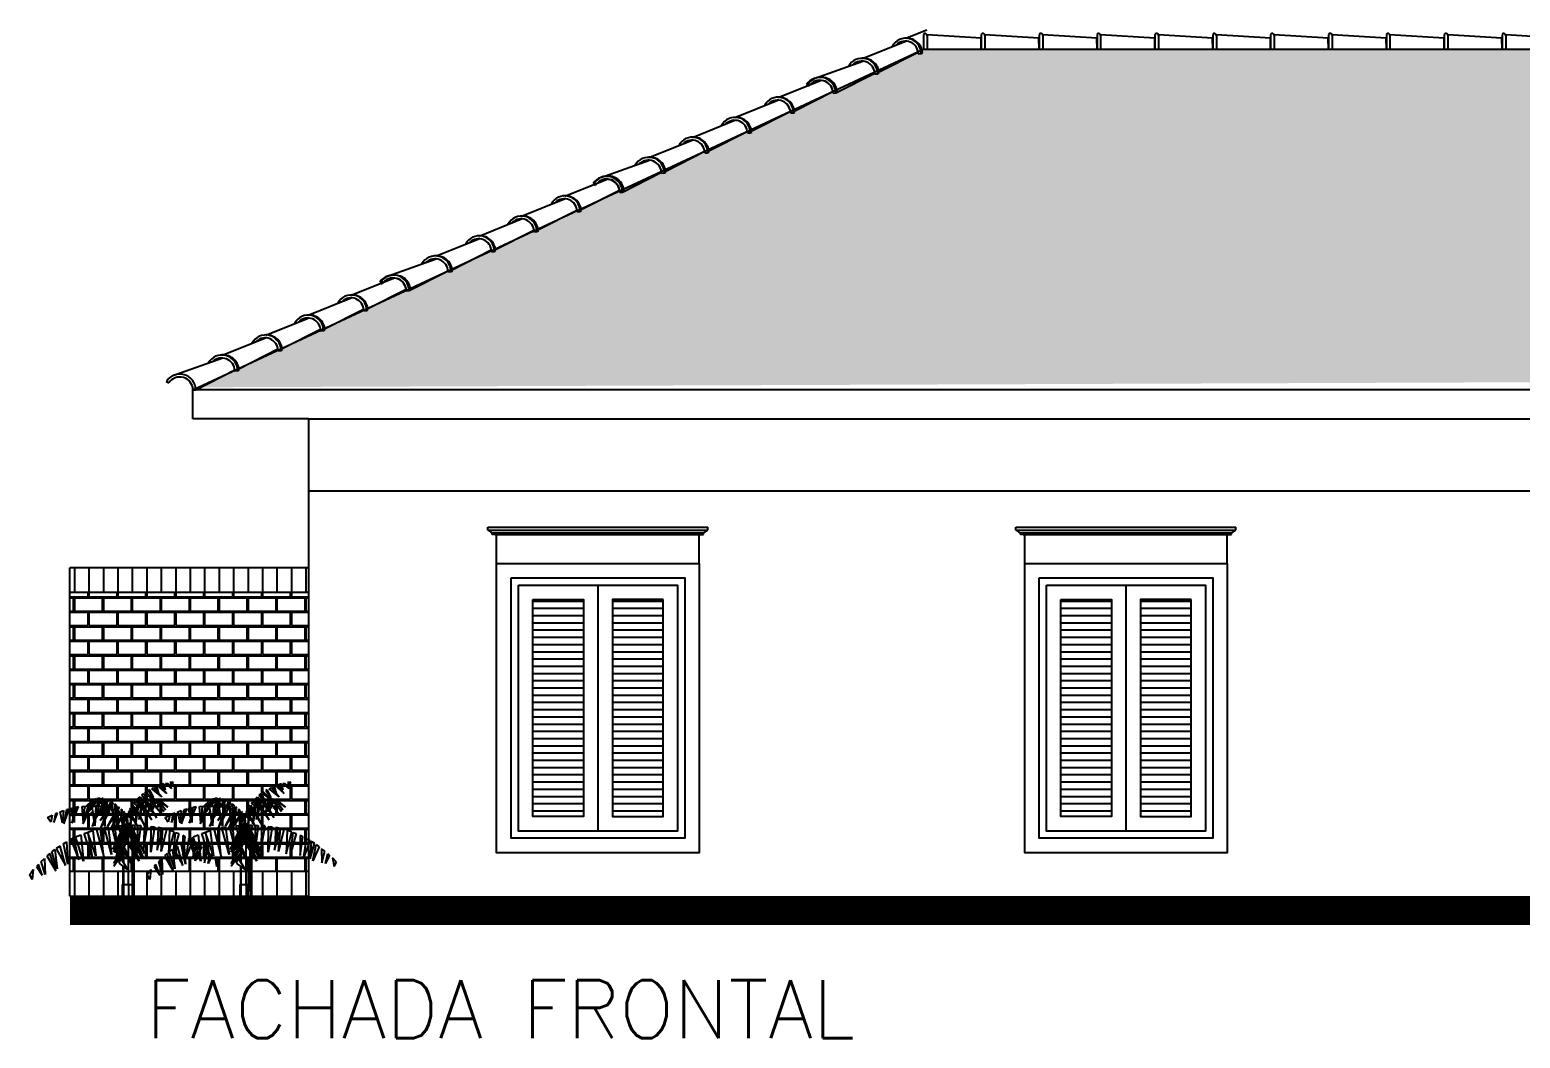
# Model space of a CAD drawing. Header units: millimetres. Extents: x 128 to 761, y 122 to 191.
# Drawn here: x 304.17 to 314.47, y 178.14 to 185.11 of the extents above; entities that cross this region are included whole.
import ezdxf

# ---------------------------------------------------------------- set-up
doc = ezdxf.new("R2010")
doc.units = ezdxf.units.MM
for name, color, linetype in [('ALVENARIA', 7, 'Continuous'), ('CAIXILHOS', 7, 'Continuous'), ('P1-VEGEXT', 60, 'Continuous'), ('PAREDE', 6, 'Continuous')]:
    doc.layers.add(name, color=color, linetype=linetype)
doc.styles.add('COMODOS', font='romans.shx', dxfattribs={"height": 0.15})

# ---------------------------------------------------------------- blocks, each defined once
blk = doc.blocks.new('CUMEEIRA1')
at = {"layer": 'ALVENARIA', "color": 3, "ltscale": 0.5}
for p, q in [((0, 0.1), (0, 0)), ((0, 0), (0.4, 0)), ((0.025, 0.1), (0.025, 0)), ((0.399, 0.075), (0.025, 0.098)), ((0.4, 0), (0.399, 0.075)), ((0.4, 0.1), (0.4, 0)), ((0.4, 0), (0.8, 0)), ((0.425, 0.1), (0.425, 0)), ((0.799, 0.075), (0.425, 0.098)), ((0.8, 0), (0.799, 0.075)), ((0.8, 0.1), (0.8, 0)), ((0.8, 0), (1.2, 0)), ((0.825, 0.1), (0.825, 0)), ((1.199, 0.075), (0.825, 0.098)), ((1.2, 0), (1.199, 0.075)), ((1.2, 0.1), (1.2, 0)), ((1.2, 0), (1.6, 0)), ((1.225, 0.1), (1.225, 0)), ((1.599, 0.075), (1.225, 0.098)), ((1.6, 0), (1.599, 0.075)), ((1.6, 0.1), (1.6, 0)), ((1.6, 0), (2, 0)), ((1.625, 0.1), (1.625, 0)), ((1.999, 0.075), (1.625, 0.098)), ((2, 0), (1.999, 0.075)), ((2, 0.1), (2, 0)), ((2, 0), (2.4, 0)), ((2.025, 0.1), (2.025, 0)), ((2.399, 0.075), (2.025, 0.098)), ((2.4, 0), (2.399, 0.075))]:
    blk.add_line(p, q, dxfattribs=at)
for centre in [(0.012, 0.096), (0.412, 0.096), (0.812, 0.096), (1.212, 0.096), (1.612, 0.096), (2.012, 0.096)]:
    blk.add_arc(centre, 0.013, 355.9613, 160.6924, dxfattribs=at)
blk = doc.blocks.new('CUMEEIRA')
at = {"layer": 'ALVENARIA', "color": 4, "ltscale": 0.5}
for p, q in [((-0.142, 0.13), (-0.131, 0.113)), ((0, 0), (0.018, -0.008)), ((0.018, -0.008), (0.32, 0.002)), ((0.35, -0.003), (0.652, 0.007)), ((0.68, -0.003), (0.976, 0.007)), ((1.003, -0.003), (1.305, 0.007)), ((1.334, -0.003), (1.629, 0.007)), ((0.318, -0.003), (0.337, -0.011)), ((0.648, -0.003), (0.667, -0.011)), ((0.973, -0.003), (0.991, -0.011)), ((1.302, -0.003), (1.32, -0.011)), ((1.626, -0.003), (1.645, -0.011))]:
    blk.add_line(p, q, dxfattribs=at)
at = {"layer": 'ALVENARIA', "color": 3, "ltscale": 0.5}
for p, q in [((-0.076, 0.146), (0.28, 0.112)), ((0.292, 0.13), (0.607, 0.113)), ((0.616, 0.13), (0.931, 0.113)), ((0.94, 0.13), (1.26, 0.113)), ((1.269, 0.13), (1.584, 0.113)), ((0.337, -0.011), (0.348, -0.01)), ((0.667, -0.011), (0.678, -0.01)), ((0.991, -0.011), (1.003, -0.01)), ((1.32, -0.011), (1.331, -0.01)), ((1.645, -0.011), (1.656, -0.01))]:
    blk.add_line(p, q, dxfattribs=at)
at = {"layer": 'ALVENARIA', "color": 4, "ltscale": 0.5}
for centre, radius, start, end in [((-0.083, 0.036), 0.111, 336.6256, 121.8525), ((0.235, 0.033), 0.0907, 336.6256, 109.2265), ((0.568, 0.034), 0.088, 335.4621, 109.848), ((0.893, 0.034), 0.088, 335.4621, 109.848), ((1.222, 0.034), 0.088, 335.4621, 109.848), ((1.546, 0.034), 0.088, 335.4621, 109.848)]:
    blk.add_arc(centre, radius, start, end, dxfattribs=at)
at = {"layer": 'ALVENARIA', "color": 5, "ltscale": 0.5}
blk.add_arc((-0.083, 0.036), 0.0907, 336.6256, 121.8525, dxfattribs=at)
at = {"layer": 'ALVENARIA', "color": 3, "ltscale": 0.5}
for centre, radius, start, end in [((0.238, 0.034), 0.109, 335.7889, 125.8354), ((0.243, 0.029), 0.112, 339.9611, 74.5368), ((0.571, 0.035), 0.106, 334.5638, 127.6865), ((0.575, 0.029), 0.11, 339.5176, 72.6649), ((0.896, 0.035), 0.106, 334.5638, 127.6865), ((0.9, 0.029), 0.11, 339.5176, 72.6649), ((1.225, 0.035), 0.106, 334.5638, 127.6865), ((1.228, 0.029), 0.11, 339.5176, 72.6649), ((1.549, 0.035), 0.106, 334.5638, 127.6865), ((1.553, 0.029), 0.11, 339.5176, 72.6649)]:
    blk.add_arc(centre, radius, start, end, dxfattribs=at)
blk = doc.blocks.new('A$C19217AA6')
at = {"layer": 'P1-VEGEXT', "color": 84}
for p, q in [((0.322, 0.782), (0.317, 0.8)), ((0.317, 0.8), (0.339, 0.799)), ((0.339, 0.799), (0.322, 0.782)), ((0.357, 0.794), (0.327, 0.758)), ((0.327, 0.758), (0.369, 0.792)), ((0.369, 0.792), (0.357, 0.794)), ((0.408, 0.781), (0.361, 0.722)), ((0.361, 0.722), (0.423, 0.776)), ((0.369, 0.749), (0.381, 0.789)), ((0.396, 0.784), (0.369, 0.749)), ((0.381, 0.789), (0.396, 0.784)), ((0.45, 0.764), (0.396, 0.7)), ((0.396, 0.7), (0.465, 0.756)), ((0.423, 0.776), (0.408, 0.781)), ((0.416, 0.723), (0.43, 0.772)), ((0.445, 0.766), (0.42, 0.73)), ((0.43, 0.772), (0.445, 0.766)), ((0.465, 0.756), (0.45, 0.764)), ((0.452, 0.695), (0.479, 0.748)), ((0.489, 0.743), (0.452, 0.695)), ((0.455, 0.686), (0.504, 0.733)), ((0.516, 0.725), (0.462, 0.686)), ((0.479, 0.748), (0.489, 0.743)), ((0.519, 0.722), (0.497, 0.671)), ((0.504, 0.733), (0.516, 0.725)), ((0.534, 0.71), (0.519, 0.722)), ((0.398, 0.664), (0.354, 0.628)), ((0.354, 0.628), (0.388, 0.654)), ((0.406, 0.661), (0.371, 0.61)), ((0.371, 0.61), (0.408, 0.656)), ((0.416, 0.645), (0.381, 0.599)), ((0.381, 0.599), (0.416, 0.643)), ((0.388, 0.654), (0.398, 0.664)), ((0.408, 0.672), (0.403, 0.669)), ((0.403, 0.669), (0.433, 0.617)), ((0.428, 0.622), (0.403, 0.587)), ((0.403, 0.587), (0.43, 0.62)), ((0.433, 0.617), (0.408, 0.672)), ((0.418, 0.676), (0.411, 0.666)), ((0.413, 0.661), (0.428, 0.679)), ((0.428, 0.679), (0.418, 0.676)), ((0.435, 0.671), (0.418, 0.648)), ((0.418, 0.645), (0.435, 0.666)), ((0.445, 0.645), (0.428, 0.623)), ((0.438, 0.684), (0.43, 0.682)), ((0.43, 0.682), (0.47, 0.594)), ((0.43, 0.62), (0.448, 0.641)), ((0.475, 0.628), (0.433, 0.554)), ((0.47, 0.594), (0.438, 0.684)), ((0.438, 0.676), (0.445, 0.684)), ((0.452, 0.686), (0.44, 0.672)), ((0.455, 0.684), (0.44, 0.669)), ((0.443, 0.669), (0.455, 0.679)), ((0.445, 0.684), (0.452, 0.686)), ((0.46, 0.666), (0.448, 0.649)), ((0.45, 0.646), (0.462, 0.661)), ((0.465, 0.686), (0.455, 0.686)), ((0.455, 0.686), (0.492, 0.587)), ((0.492, 0.587), (0.465, 0.686)), ((0.465, 0.6), (0.479, 0.618)), ((0.467, 0.674), (0.475, 0.684)), ((0.479, 0.682), (0.467, 0.669)), ((0.467, 0.627), (0.472, 0.633)), ((0.475, 0.631), (0.467, 0.627)), ((0.475, 0.684), (0.479, 0.682)), ((0.494, 0.661), (0.477, 0.633)), ((0.477, 0.636), (0.484, 0.643)), ((0.477, 0.635), (0.479, 0.636)), ((0.482, 0.622), (0.499, 0.646)), ((0.497, 0.677), (0.489, 0.681)), ((0.489, 0.681), (0.524, 0.572)), ((0.494, 0.663), (0.489, 0.653)), ((0.524, 0.572), (0.497, 0.677)), ((0.504, 0.676), (0.499, 0.666)), ((0.502, 0.651), (0.516, 0.669)), ((0.504, 0.653), (0.556, 0.69)), ((0.516, 0.669), (0.504, 0.676)), ((0.507, 0.672), (0.534, 0.71)), ((0.509, 0.62), (0.526, 0.648)), ((0.546, 0.7), (0.514, 0.669)), ((0.531, 0.631), (0.514, 0.607)), ((0.514, 0.605), (0.534, 0.618)), ((0.531, 0.627), (0.519, 0.615)), ((0.524, 0.666), (0.546, 0.651)), ((0.524, 0.666), (0.553, 0.543)), ((0.531, 0.631), (0.526, 0.622)), ((0.529, 0.625), (0.531, 0.627)), ((0.553, 0.543), (0.534, 0.659)), ((0.536, 0.633), (0.568, 0.677)), ((0.578, 0.666), (0.536, 0.631)), ((0.546, 0.651), (0.536, 0.638)), ((0.538, 0.622), (0.556, 0.635)), ((0.556, 0.69), (0.541, 0.654)), ((0.556, 0.69), (0.546, 0.7)), ((0.568, 0.677), (0.556, 0.69)), ((0.566, 0.638), (0.556, 0.645)), ((0.556, 0.645), (0.578, 0.512)), ((0.563, 0.638), (0.588, 0.656)), ((0.578, 0.512), (0.566, 0.638)), ((0.568, 0.592), (0.602, 0.633)), ((0.578, 0.63), (0.568, 0.61)), ((0.568, 0.595), (0.585, 0.622)), ((0.588, 0.656), (0.578, 0.666)), ((0.585, 0.622), (0.578, 0.63)), ((0.595, 0.643), (0.583, 0.623)), ((0.602, 0.633), (0.595, 0.643)), ((0.61, 0.622), (0.598, 0.61)), ((0.617, 0.61), (0.61, 0.622)), ((0.698, 0.633), (0.691, 0.627)), ((0.691, 0.627), (0.718, 0.581)), ((0.716, 0.597), (0.698, 0.633)), ((0.711, 0.643), (0.706, 0.613)), ((0.723, 0.651), (0.711, 0.643)), ((0.716, 0.61), (0.723, 0.651)), ((0.74, 0.645), (0.73, 0.589)), ((0.73, 0.572), (0.745, 0.636)), ((0.745, 0.666), (0.733, 0.658)), ((0.733, 0.658), (0.757, 0.622)), ((0.745, 0.666), (0.755, 0.671)), ((0.787, 0.592), (0.745, 0.666)), ((0.755, 0.671), (0.75, 0.654)), ((0.75, 0.62), (0.767, 0.625)), ((0.787, 0.541), (0.75, 0.62)), ((0.765, 0.676), (0.777, 0.682)), ((0.794, 0.63), (0.765, 0.676)), ((0.777, 0.656), (0.767, 0.623)), ((0.767, 0.625), (0.787, 0.568)), ((0.77, 0.62), (0.779, 0.651)), ((0.777, 0.682), (0.804, 0.631)), ((0.784, 0.684), (0.779, 0.672)), ((0.784, 0.666), (0.792, 0.686)), ((0.792, 0.686), (0.784, 0.684)), ((0.811, 0.633), (0.787, 0.63)), ((0.787, 0.63), (0.789, 0.495)), ((0.789, 0.495), (0.811, 0.633)), ((0.851, 0.627), (0.802, 0.689)), ((0.802, 0.689), (0.807, 0.689)), ((0.811, 0.672), (0.802, 0.636)), ((0.804, 0.633), (0.816, 0.668)), ((0.807, 0.689), (0.851, 0.63)), ((0.809, 0.625), (0.838, 0.574)), ((0.811, 0.633), (0.831, 0.635)), ((0.856, 0.54), (0.811, 0.633)), ((0.819, 0.69), (0.814, 0.677)), ((0.826, 0.689), (0.819, 0.69)), ((0.819, 0.671), (0.826, 0.689)), ((0.826, 0.633), (0.831, 0.649)), ((0.87, 0.636), (0.829, 0.69)), ((0.829, 0.69), (0.838, 0.689)), ((0.834, 0.646), (0.829, 0.633)), ((0.831, 0.635), (0.853, 0.564)), ((0.834, 0.653), (0.841, 0.674)), ((0.846, 0.669), (0.836, 0.648)), ((0.838, 0.689), (0.875, 0.636)), ((0.846, 0.687), (0.843, 0.681)), ((0.853, 0.686), (0.846, 0.687)), ((0.848, 0.674), (0.853, 0.686)), ((0.848, 0.613), (0.851, 0.62)), ((0.851, 0.618), (0.848, 0.613)), ((0.878, 0.636), (0.851, 0.636)), ((0.851, 0.636), (0.858, 0.499)), ((0.89, 0.636), (0.856, 0.682)), ((0.856, 0.682), (0.866, 0.677)), ((0.858, 0.636), (0.863, 0.646)), ((0.858, 0.499), (0.878, 0.636)), ((0.866, 0.643), (0.861, 0.636)), ((0.863, 0.651), (0.87, 0.663)), ((0.866, 0.677), (0.893, 0.636)), ((0.873, 0.658), (0.868, 0.648)), ((0.87, 0.668), (0.875, 0.674)), ((0.875, 0.674), (0.88, 0.669)), ((0.88, 0.669), (0.875, 0.661)), ((0.875, 0.635), (0.9, 0.602)), ((0.9, 0.6), (0.875, 0.63)), ((0.929, 0.625), (0.885, 0.664)), ((0.885, 0.664), (0.895, 0.654)), ((0.885, 0.636), (0.905, 0.636)), ((0.934, 0.523), (0.885, 0.636)), ((0.895, 0.654), (0.929, 0.625)), ((0.905, 0.636), (0.934, 0.531)), ((0.947, 0.633), (0.929, 0.635)), ((0.929, 0.635), (0.937, 0.52)), ((0.937, 0.52), (0.947, 0.633)), ((1.001, 0.558), (0.971, 0.63)), ((0.971, 0.63), (0.993, 0.625)), ((0.993, 0.625), (1.001, 0.592)), ((1.023, 0.618), (1.001, 0.625)), ((1.001, 0.625), (1.001, 0.522)), ((1.001, 0.522), (1.023, 0.618)), ((0.433, 0.554), (0.465, 0.6)), ((0.465, 0.54), (0.509, 0.617)), ((0.511, 0.605), (0.465, 0.54)), ((0.497, 0.594), (0.489, 0.589)), ((0.489, 0.589), (0.489, 0.589)), ((0.511, 0.604), (0.511, 0.605)), ((0.514, 0.502), (0.546, 0.568)), ((0.548, 0.559), (0.514, 0.502)), ((0.543, 0.564), (0.538, 0.559)), ((0.538, 0.559), (0.543, 0.563)), ((0.548, 0.571), (0.563, 0.6)), ((0.563, 0.587), (0.548, 0.561)), ((0.566, 0.577), (0.553, 0.569)), ((0.566, 0.582), (0.558, 0.576)), ((0.561, 0.584), (0.563, 0.586)), ((0.563, 0.495), (0.575, 0.52)), ((0.598, 0.61), (0.57, 0.587)), ((0.57, 0.579), (0.598, 0.599)), ((0.575, 0.525), (0.573, 0.523)), ((0.575, 0.522), (0.602, 0.574)), ((0.605, 0.559), (0.575, 0.517)), ((0.575, 0.527), (0.58, 0.53)), ((0.575, 0.525), (0.578, 0.528)), ((0.59, 0.538), (0.607, 0.55)), ((0.605, 0.554), (0.595, 0.545)), ((0.605, 0.604), (0.598, 0.612)), ((0.598, 0.612), (0.612, 0.507)), ((0.605, 0.602), (0.617, 0.61)), ((0.612, 0.507), (0.605, 0.604)), ((0.605, 0.581), (0.615, 0.597)), ((0.625, 0.587), (0.607, 0.563)), ((0.629, 0.576), (0.607, 0.558)), ((0.61, 0.553), (0.629, 0.569)), ((0.62, 0.6), (0.615, 0.594)), ((0.615, 0.597), (0.625, 0.587)), ((0.62, 0.6), (0.627, 0.59)), ((0.627, 0.59), (0.622, 0.587)), ((0.627, 0.5), (0.632, 0.554)), ((0.629, 0.576), (0.632, 0.579)), ((0.629, 0.577), (0.634, 0.572)), ((0.644, 0.486), (0.629, 0.577)), ((0.634, 0.536), (0.629, 0.507)), ((0.632, 0.579), (0.634, 0.572)), ((0.634, 0.572), (0.642, 0.579)), ((0.634, 0.572), (0.644, 0.577)), ((0.664, 0.502), (0.634, 0.572)), ((0.634, 0.572), (0.644, 0.486)), ((0.637, 0.561), (0.637, 0.546)), ((0.642, 0.579), (0.639, 0.576)), ((0.644, 0.577), (0.661, 0.517)), ((0.649, 0.589), (0.657, 0.599)), ((0.659, 0.572), (0.649, 0.589)), ((0.657, 0.599), (0.661, 0.586)), ((0.674, 0.592), (0.659, 0.584)), ((0.659, 0.584), (0.666, 0.474)), ((0.659, 0.528), (0.661, 0.543)), ((0.659, 0.523), (0.661, 0.53)), ((0.666, 0.587), (0.669, 0.607)), ((0.666, 0.474), (0.674, 0.592)), ((0.679, 0.615), (0.669, 0.607)), ((0.679, 0.615), (0.671, 0.587)), ((0.716, 0.487), (0.671, 0.568)), ((0.671, 0.554), (0.716, 0.487)), ((0.684, 0.597), (0.698, 0.604)), ((0.72, 0.525), (0.684, 0.597)), ((0.698, 0.604), (0.72, 0.546)), ((0.703, 0.561), (0.698, 0.517)), ((0.698, 0.515), (0.706, 0.554)), ((0.703, 0.586), (0.706, 0.599)), ((0.711, 0.589), (0.708, 0.574)), ((0.713, 0.6), (0.716, 0.607)), ((0.733, 0.615), (0.716, 0.61)), ((0.716, 0.61), (0.728, 0.466)), ((0.728, 0.466), (0.733, 0.615)), ((0.728, 0.525), (0.747, 0.481)), ((0.77, 0.494), (0.73, 0.568)), ((0.73, 0.558), (0.77, 0.494)), ((0.76, 0.595), (0.755, 0.569)), ((0.755, 0.569), (0.762, 0.594)), ((0.777, 0.594), (0.787, 0.581)), ((0.824, 0.471), (0.794, 0.528)), ((0.797, 0.543), (0.824, 0.471)), ((0.799, 0.569), (0.821, 0.535)), ((0.821, 0.535), (0.799, 0.563)), ((0.846, 0.561), (0.807, 0.613)), ((0.816, 0.602), (0.811, 0.59)), ((0.811, 0.59), (0.814, 0.602)), ((0.819, 0.613), (0.816, 0.61)), ((0.819, 0.609), (0.819, 0.612)), ((0.878, 0.495), (0.861, 0.527)), ((0.863, 0.536), (0.878, 0.495)), ((0.87, 0.6), (0.885, 0.586)), ((0.91, 0.612), (0.915, 0.609)), ((0.937, 0.527), (0.942, 0.513)), ((0.942, 0.513), (0.937, 0.523)), ((1.018, 0.517), (1.006, 0.545)), ((1.008, 0.556), (1.018, 0.517)), ((1.072, 0.513), (1.035, 0.615)), ((1.035, 0.615), (1.055, 0.61)), ((1.055, 0.61), (1.072, 0.513)), ((1.097, 0.595), (1.075, 0.604)), ((1.075, 0.604), (1.082, 0.52)), ((1.082, 0.52), (1.097, 0.595)), ((1.141, 0.523), (1.116, 0.587)), ((1.116, 0.587), (1.131, 0.581)), ((1.131, 0.581), (1.141, 0.523)), ((1.185, 0.556), (1.153, 0.572)), ((1.153, 0.572), (1.163, 0.525)), ((1.163, 0.525), (1.185, 0.556)), ((0.234, 0.423), (0.251, 0.433)), ((0.251, 0.295), (0.234, 0.423)), ((0.251, 0.433), (0.251, 0.295)), ((0.3, 0.453), (0.278, 0.445)), ((0.278, 0.445), (0.315, 0.313)), ((0.315, 0.313), (0.3, 0.453)), ((0.31, 0.458), (0.342, 0.468)), ((0.349, 0.305), (0.31, 0.458)), ((0.342, 0.468), (0.349, 0.305)), ((0.388, 0.481), (0.364, 0.474)), ((0.364, 0.474), (0.401, 0.322)), ((0.388, 0.481), (0.42, 0.487)), ((0.428, 0.331), (0.388, 0.481)), ((0.401, 0.322), (0.388, 0.481)), ((0.42, 0.487), (0.428, 0.331)), ((0.47, 0.495), (0.445, 0.492)), ((0.445, 0.492), (0.472, 0.318)), ((0.472, 0.318), (0.47, 0.495)), ((0.494, 0.499), (0.516, 0.5)), ((0.524, 0.331), (0.494, 0.499)), ((0.516, 0.307), (0.612, 0.509)), ((0.612, 0.504), (0.516, 0.307)), ((0.516, 0.5), (0.524, 0.331)), ((0.617, 0.492), (0.524, 0.281)), ((0.524, 0.281), (0.615, 0.474)), ((0.534, 0.277), (0.622, 0.456)), ((0.629, 0.448), (0.534, 0.277)), ((0.561, 0.502), (0.541, 0.502)), ((0.541, 0.502), (0.556, 0.39)), ((0.639, 0.413), (0.551, 0.254)), ((0.561, 0.399), (0.561, 0.502)), ((0.575, 0.515), (0.563, 0.495)), ((0.588, 0.458), (0.58, 0.502)), ((0.58, 0.502), (0.602, 0.502)), ((0.585, 0.423), (0.615, 0.505)), ((0.585, 0.384), (0.617, 0.468)), ((0.59, 0.438), (0.588, 0.454)), ((0.588, 0.428), (0.588, 0.425)), ((0.588, 0.415), (0.588, 0.386)), ((0.59, 0.394), (0.617, 0.464)), ((0.612, 0.495), (0.593, 0.438)), ((0.607, 0.428), (0.593, 0.428)), ((0.593, 0.428), (0.593, 0.428)), ((0.598, 0.428), (0.598, 0.413)), ((0.602, 0.502), (0.602, 0.487)), ((0.602, 0.484), (0.602, 0.471)), ((0.602, 0.466), (0.602, 0.459)), ((0.602, 0.448), (0.602, 0.43)), ((0.62, 0.461), (0.607, 0.428)), ((0.62, 0.461), (0.61, 0.431)), ((0.612, 0.509), (0.612, 0.499)), ((0.615, 0.509), (0.612, 0.502)), ((0.691, 0.325), (0.612, 0.504)), ((0.612, 0.499), (0.615, 0.489)), ((0.615, 0.507), (0.62, 0.515)), ((0.617, 0.515), (0.615, 0.51)), ((0.659, 0.4), (0.615, 0.513)), ((0.615, 0.513), (0.615, 0.512)), ((0.615, 0.512), (0.654, 0.405)), ((0.615, 0.474), (0.62, 0.482)), ((0.708, 0.295), (0.615, 0.479)), ((0.615, 0.479), (0.617, 0.469)), ((0.62, 0.515), (0.617, 0.515)), ((0.62, 0.482), (0.617, 0.492)), ((0.617, 0.482), (0.688, 0.331)), ((0.62, 0.479), (0.617, 0.471)), ((0.617, 0.469), (0.625, 0.45)), ((0.632, 0.428), (0.617, 0.428)), ((0.62, 0.468), (0.622, 0.474)), ((0.62, 0.464), (0.625, 0.471)), ((0.622, 0.458), (0.62, 0.451)), ((0.62, 0.428), (0.625, 0.436)), ((0.62, 0.428), (0.622, 0.435)), ((0.625, 0.435), (0.62, 0.428)), ((0.625, 0.512), (0.622, 0.513)), ((0.622, 0.513), (0.698, 0.333)), ((0.627, 0.499), (0.622, 0.5)), ((0.622, 0.5), (0.622, 0.489)), ((0.622, 0.487), (0.622, 0.481)), ((0.622, 0.477), (0.625, 0.482)), ((0.625, 0.471), (0.622, 0.463)), ((0.622, 0.461), (0.625, 0.468)), ((0.627, 0.466), (0.622, 0.459)), ((0.622, 0.454), (0.622, 0.456)), ((0.622, 0.456), (0.629, 0.448)), ((0.622, 0.428), (0.625, 0.441)), ((0.698, 0.333), (0.625, 0.512)), ((0.627, 0.497), (0.625, 0.487)), ((0.625, 0.484), (0.629, 0.494)), ((0.625, 0.481), (0.627, 0.469)), ((0.625, 0.472), (0.625, 0.476)), ((0.632, 0.509), (0.627, 0.5)), ((0.627, 0.469), (0.627, 0.469)), ((0.627, 0.453), (0.627, 0.461)), ((0.627, 0.461), (0.632, 0.443)), ((0.627, 0.446), (0.708, 0.295)), ((0.627, 0.428), (0.627, 0.39)), ((0.629, 0.495), (0.634, 0.505)), ((0.634, 0.431), (0.629, 0.428)), ((0.634, 0.505), (0.632, 0.509)), ((0.652, 0.499), (0.632, 0.499)), ((0.632, 0.438), (0.634, 0.425)), ((0.632, 0.435), (0.632, 0.431)), ((0.632, 0.433), (0.72, 0.268)), ((0.632, 0.433), (0.637, 0.417)), ((0.632, 0.428), (0.632, 0.428)), ((0.637, 0.502), (0.634, 0.499)), ((0.634, 0.502), (0.634, 0.484)), ((0.664, 0.418), (0.634, 0.502)), ((0.634, 0.499), (0.664, 0.418)), ((0.637, 0.453), (0.634, 0.481)), ((0.634, 0.431), (0.634, 0.431)), ((0.637, 0.428), (0.634, 0.428)), ((0.637, 0.507), (0.639, 0.499)), ((0.637, 0.505), (0.637, 0.507)), ((0.639, 0.499), (0.637, 0.505)), ((0.642, 0.464), (0.637, 0.451)), ((0.637, 0.451), (0.637, 0.445)), ((0.639, 0.445), (0.637, 0.443)), ((0.639, 0.428), (0.637, 0.44)), ((0.637, 0.417), (0.637, 0.41)), ((0.639, 0.502), (0.639, 0.499)), ((0.639, 0.499), (0.642, 0.5)), ((0.642, 0.463), (0.639, 0.456)), ((0.644, 0.459), (0.639, 0.45)), ((0.639, 0.428), (0.657, 0.428)), ((0.639, 0.415), (0.639, 0.423)), ((0.642, 0.397), (0.639, 0.413)), ((0.642, 0.5), (0.647, 0.512)), ((0.644, 0.51), (0.642, 0.504)), ((0.642, 0.471), (0.642, 0.466)), ((0.644, 0.468), (0.642, 0.464)), ((0.642, 0.458), (0.644, 0.459)), ((0.657, 0.428), (0.642, 0.454)), ((0.647, 0.512), (0.644, 0.51)), ((0.644, 0.499), (0.652, 0.512)), ((0.652, 0.499), (0.644, 0.472)), ((0.649, 0.479), (0.644, 0.469)), ((0.644, 0.479), (0.664, 0.431)), ((0.644, 0.461), (0.647, 0.464)), ((0.647, 0.463), (0.644, 0.461)), ((0.654, 0.499), (0.647, 0.484)), ((0.664, 0.431), (0.647, 0.481)), ((0.647, 0.466), (0.649, 0.471)), ((0.649, 0.453), (0.647, 0.463)), ((0.666, 0.454), (0.649, 0.512)), ((0.654, 0.51), (0.649, 0.499)), ((0.657, 0.507), (0.649, 0.492)), ((0.649, 0.484), (0.652, 0.492)), ((0.649, 0.484), (0.666, 0.445)), ((0.649, 0.471), (0.652, 0.474)), ((0.652, 0.512), (0.654, 0.51)), ((0.652, 0.492), (0.666, 0.453)), ((0.652, 0.474), (0.652, 0.477)), ((0.664, 0.425), (0.652, 0.448)), ((0.654, 0.502), (0.664, 0.476)), ((0.654, 0.499), (0.654, 0.502)), ((0.657, 0.515), (0.657, 0.499)), ((0.657, 0.499), (0.659, 0.513)), ((0.664, 0.487), (0.657, 0.504)), ((0.659, 0.428), (0.659, 0.428)), ((0.659, 0.428), (0.664, 0.428)), ((0.659, 0.4), (0.659, 0.425)), ((0.659, 0.394), (0.661, 0.413)), ((0.664, 0.415), (0.674, 0.499)), ((0.664, 0.428), (0.664, 0.42)), ((0.664, 0.418), (0.664, 0.415)), ((0.666, 0.502), (0.671, 0.487)), ((0.671, 0.484), (0.666, 0.494)), ((0.669, 0.474), (0.666, 0.484)), ((0.666, 0.476), (0.669, 0.468)), ((0.696, 0.497), (0.669, 0.402)), ((0.671, 0.413), (0.693, 0.361)), ((0.674, 0.499), (0.696, 0.497)), ((0.676, 0.431), (0.706, 0.366)), ((0.676, 0.43), (0.703, 0.351)), ((0.703, 0.364), (0.676, 0.425)), ((0.708, 0.392), (0.681, 0.45)), ((0.681, 0.445), (0.706, 0.39)), ((0.698, 0.512), (0.698, 0.505)), ((0.703, 0.341), (0.718, 0.495)), ((0.74, 0.492), (0.703, 0.341)), ((0.718, 0.495), (0.725, 0.494)), ((0.747, 0.481), (0.728, 0.513)), ((0.728, 0.494), (0.74, 0.492)), ((0.767, 0.489), (0.743, 0.302)), ((0.743, 0.302), (0.792, 0.486)), ((0.792, 0.486), (0.767, 0.489)), ((0.797, 0.286), (0.819, 0.479)), ((0.846, 0.472), (0.797, 0.286)), ((0.819, 0.479), (0.819, 0.477)), ((0.819, 0.477), (0.846, 0.472)), ((0.873, 0.466), (0.851, 0.291)), ((0.851, 0.291), (0.907, 0.454)), ((0.932, 0.446), (0.873, 0.466)), ((0.907, 0.454), (0.878, 0.282)), ((0.878, 0.282), (0.932, 0.446)), ((0.956, 0.436), (0.937, 0.254)), ((0.937, 0.254), (0.991, 0.422)), ((0.991, 0.422), (0.956, 0.436)), ((0.969, 0.264), (1.003, 0.417)), ((1.003, 0.417), (1.025, 0.404)), ((0.081, 0.323), (0.103, 0.341)), ((0.101, 0.243), (0.081, 0.323)), ((0.103, 0.341), (0.101, 0.243)), ((0.14, 0.369), (0.12, 0.354)), ((0.12, 0.354), (0.165, 0.258)), ((0.165, 0.258), (0.14, 0.369)), ((0.152, 0.379), (0.175, 0.392)), ((0.182, 0.272), (0.152, 0.379)), ((0.175, 0.392), (0.182, 0.272)), ((0.207, 0.41), (0.182, 0.397)), ((0.182, 0.397), (0.226, 0.286)), ((0.226, 0.286), (0.207, 0.41)), ((0.578, 0.399), (0.548, 0.309)), ((0.551, 0.254), (0.642, 0.397)), ((0.556, 0.389), (0.558, 0.363)), ((0.558, 0.284), (0.588, 0.335)), ((0.588, 0.331), (0.558, 0.284)), ((0.561, 0.363), (0.561, 0.397)), ((0.566, 0.307), (0.588, 0.348)), ((0.588, 0.346), (0.566, 0.307)), ((0.57, 0.34), (0.573, 0.35)), ((0.573, 0.348), (0.57, 0.34)), ((0.588, 0.354), (0.575, 0.328)), ((0.575, 0.328), (0.588, 0.353)), ((0.588, 0.351), (0.575, 0.328)), ((0.578, 0.318), (0.588, 0.343)), ((0.588, 0.372), (0.58, 0.356)), ((0.58, 0.356), (0.585, 0.372)), ((0.583, 0.307), (0.588, 0.312)), ((0.585, 0.366), (0.588, 0.372)), ((0.588, 0.371), (0.585, 0.366)), ((0.588, 0.372), (0.588, 0.372)), ((0.588, 0.32), (0.588, 0.371)), ((0.588, 0.312), (0.588, 0.002)), ((0.659, 0.354), (0.595, 0.223)), ((0.595, 0.223), (0.664, 0.333)), ((0.598, 0.409), (0.598, 0.405)), ((0.598, 0.338), (0.598, 0.39)), ((0.598, 0.228), (0.598, 0.327)), ((0.627, 0.372), (0.627, 0.289)), ((0.72, 0.268), (0.639, 0.412)), ((0.639, 0.395), (0.644, 0.379)), ((0.644, 0.379), (0.642, 0.407)), ((0.728, 0.238), (0.644, 0.387)), ((0.644, 0.387), (0.649, 0.369)), ((0.649, 0.369), (0.657, 0.353)), ((0.659, 0.376), (0.657, 0.363)), ((0.657, 0.361), (0.661, 0.372)), ((0.657, 0.354), (0.657, 0.356)), ((0.659, 0.381), (0.659, 0.397)), ((0.659, 0.374), (0.659, 0.376)), ((0.659, 0.359), (0.659, 0.363)), ((0.664, 0.333), (0.659, 0.354)), ((0.659, 0.351), (0.728, 0.238)), ((0.659, 0.241), (0.659, 0.325)), ((0.671, 0.366), (0.661, 0.387)), ((0.661, 0.379), (0.661, 0.376)), ((0.669, 0.4), (0.664, 0.386)), ((0.664, 0.381), (0.664, 0.384)), ((0.664, 0.384), (0.671, 0.364)), ((0.664, 0.372), (0.664, 0.379)), ((0.664, 0.351), (0.664, 0.368)), ((0.688, 0.322), (0.664, 0.361)), ((0.664, 0.345), (0.664, 0.25)), ((0.664, 0.313), (0.669, 0.299)), ((0.728, 0.22), (0.664, 0.313)), ((0.688, 0.369), (0.669, 0.404)), ((0.669, 0.402), (0.671, 0.392)), ((0.676, 0.399), (0.671, 0.41)), ((0.674, 0.358), (0.684, 0.335)), ((0.684, 0.333), (0.674, 0.356)), ((0.676, 0.381), (0.691, 0.346)), ((0.703, 0.348), (0.679, 0.397)), ((0.691, 0.346), (0.679, 0.376)), ((0.684, 0.333), (0.706, 0.297)), ((0.688, 0.369), (0.703, 0.345)), ((0.703, 0.287), (0.688, 0.323)), ((0.691, 0.317), (0.688, 0.322)), ((0.691, 0.323), (0.706, 0.297)), ((0.706, 0.297), (0.693, 0.318)), ((0.703, 0.348), (0.713, 0.327)), ((0.703, 0.346), (0.72, 0.315)), ((0.72, 0.315), (0.703, 0.343)), ((0.706, 0.359), (0.728, 0.317)), ((0.728, 0.317), (0.708, 0.361)), ((0.711, 0.381), (0.735, 0.335)), ((0.735, 0.335), (0.713, 0.382)), ((1.025, 0.404), (0.969, 0.264)), ((1.055, 0.389), (1.045, 0.235)), ((1.045, 0.235), (1.075, 0.377)), ((1.075, 0.377), (1.055, 0.389)), ((1.062, 0.225), (1.099, 0.359)), ((1.126, 0.343), (1.062, 0.225)), ((1.099, 0.359), (1.126, 0.343)), ((1.134, 0.336), (1.119, 0.202)), ((1.119, 0.202), (1.156, 0.32)), ((1.156, 0.32), (1.134, 0.336)), ((0, 0.248), (0.027, 0.277)), ((0.017, 0.217), (0, 0.248)), ((0.027, 0.277), (0.017, 0.217)), ((0.061, 0.309), (0.049, 0.295)), ((0.049, 0.295), (0.076, 0.238)), ((0.076, 0.238), (0.061, 0.309)), ((0.546, 0.299), (0.546, 0.299)), ((0.561, 0.272), (0.561, 0.272)), ((0.573, 0.289), (0.588, 0.309)), ((0.598, 0.092), (0.598, 0.227)), ((0.627, 0.274), (0.627, 0.092)), ((0.679, 0.276), (0.632, 0.197)), ((0.632, 0.197), (0.691, 0.241)), ((0.659, 0), (0.659, 0.217)), ((0.664, 0.284), (0.669, 0.274)), ((0.669, 0.274), (0.664, 0.281)), ((0.664, 0.22), (0.664, 0.094)), ((0.669, 0.299), (0.728, 0.22)), ((0.691, 0.241), (0.679, 0.276)), ((0.706, 0.297), (0.698, 0.305)), ((1.129, 0.189), (1.17, 0.309)), ((1.19, 0.291), (1.129, 0.189)), ((1.17, 0.309), (1.19, 0.291)), ((1.207, 0.274), (1.202, 0.163)), ((1.202, 0.163), (1.229, 0.253)), ((1.229, 0.253), (1.207, 0.274)), ((1.222, 0.159), (1.249, 0.233)), ((1.261, 0.218), (1.222, 0.159)), ((1.249, 0.233), (1.261, 0.218)), ((1.308, 0.163), (1.284, 0.197)), ((1.284, 0.197), (1.291, 0.128)), ((1.291, 0.128), (1.308, 0.163)), ((0.595, 0.092), (0.588, 0.094)), ((0.588, 0.094), (0.598, 0.092)), ((0.588, 0.002), (0.593, 0)), ((0.593, 0), (0.595, 0.092)), ((0.595, 0.092), (0.659, 0.092)), ((0.625, 0.092), (0.625, 0)), ((0.659, 0.092), (0.664, 0.094)), ((0.669, 0.094), (0.659, 0.092)), ((0.669, 0.002), (0.659, 0)), ((0.664, 0.094), (0.669, 0.094)), ((0.669, 0.094), (0.669, 0.002)), ((0.593, 0), (0.659, 0))]:
    blk.add_line(p, q, dxfattribs=at)
blk = doc.blocks.new('A$C7716416F')
at = {"xscale": -1}
blk.add_blockref('A$C19217AA6', (1.308, 0), dxfattribs=at)

msp = doc.modelspace()

# ---------------------------------------------------------------- hatches: boundary and pattern name
h = msp.add_hatch()
h.set_pattern_fill('CONCBLOC', color=8, scale=0.2, style=0)
h.set_pattern_definition([(0, (-78.62119, 17.7912), (0.1, 0.1), [0.192, -0.008]), (0, (-78.62119, 17.8832), (0.1, 0.1), [0.192, -0.008]), (90, (-78.62119, 17.7912), (-0.1, 0.1), [0.092, -0.108]), (90, (-78.62919, 17.7912), (-0.1, 0.1), [0.092, -0.108])])
h.paths.add_polyline_path([(304.4453, 181.2217), (304.4453, 179.2917), (306.0953, 179.2917), (306.0953, 181.2217)])
at = {"layer": 'CAIXILHOS'}
h = msp.add_hatch(dxfattribs=at)
h.set_pattern_fill('TELHADO', scale=0.25, style=0)
h.set_pattern_definition([(0, (-20.5611, -23.5885), (0, 0.25), [0.05, -0.2]), (0, (-20.4361, -23.5385), (0, 0.25), [0.05, -0.2]), (0, (-20.4361, -23.5135), (0, 0.25), [0.05, -0.2]), (90, (-20.5361, -23.5885), (-0.25, 2e-17), [0.25]), (45, (-20.5361, -23.5885), (3e-17, 0.25), [0.07071068, -0.28284272]), (45, (-20.5111, -23.5885), (3e-17, 0.25), [0.03535535, -0.31819804]), (135, (-20.5361, -23.5885), (-0.25, 3e-17), [0.07071068, -0.28284272]), (135, (-20.3111, -23.5885), (-0.25, 3e-17), [0.03535535, -0.31819804]), (26.56505, (-20.4861, -23.5635), (0.25, 2e-10), [0.0559, -0.503117]), (153.43495, (-20.5861, -23.5635), (-0.25, 2e-10), [0.0559, -0.503117]), (26.56505, (-20.4861, -23.5385), (0.25, 2e-10), [0.0559, -0.503117]), (153.43495, (-20.5861, -23.5385), (-0.25, 2e-10), [0.0559, -0.503117])])
h.paths.add_polyline_path([(317.0978, 184.9765), (310.3703, 184.9765), (305.351, 182.6389), (316.1118, 182.6797), (317.0978, 183.1381)])
h = msp.add_hatch(dxfattribs=at)
h.set_pattern_fill('_U', color=256, scale=0.05, style=0, pattern_type=0)
h.set_pattern_definition([(0, (-78.62119, -27.088873), (0, 0.05), [])])
h.paths.add_polyline_path([(307.6453, 179.6717), (307.9953, 179.6717), (307.9953, 181.1717), (307.6453, 181.1717)])
h.paths.add_polyline_path([(308.5453, 181.1717), (308.1953, 181.1717), (308.1953, 179.6717), (308.5453, 179.6717)])
h = msp.add_hatch(dxfattribs=at)
h.set_pattern_fill('_U', color=256, scale=0.05, style=0, pattern_type=0)
h.set_pattern_definition([(0, (-74.97119, -27.088873), (0, 0.05), [])])
h.paths.add_polyline_path([(311.2953, 179.6717), (311.6453, 179.6717), (311.6453, 181.1717), (311.2953, 181.1717)])
h.paths.add_polyline_path([(312.1953, 181.1717), (311.8453, 181.1717), (311.8453, 179.6717), (312.1953, 179.6717)])
at = {"layer": 'PAREDE'}
h = msp.add_hatch(dxfattribs=at)
h.set_pattern_fill('_U', color=8, scale=0.1, angle=90, style=0, pattern_type=0)
h.set_pattern_definition([(90, (-78.62119, 17.7912), (-0.1, 6e-18), [])])
h.paths.add_polyline_path([(304.4453, 181.3917), (304.4453, 181.2217), (306.0953, 181.2217), (306.0953, 181.3917)])
h = msp.add_hatch(dxfattribs=at)
h.set_pattern_fill('_U', color=8, scale=0.1, angle=90, style=0, pattern_type=0)
h.set_pattern_definition([(90, (-78.62119, 15.6912), (-0.1, 6e-18), [])])
h.paths.add_polyline_path([(304.4453, 179.2917), (304.4453, 179.1217), (306.0953, 179.1217), (306.0953, 179.2917)])

# ---------------------------------------------------------------- linework, layer by layer
at = {"color": 2}
msp.add_line((306.0953, 182.4217), (306.0953, 182.1217), dxfattribs=at)
at = {"color": 8}
msp.add_line((306.0953, 181.9225), (317.1453, 181.9225), dxfattribs=at)
at = {"color": 7}
for p, q in [((307.3353, 181.6517), (307.3353, 181.6729)), ((307.3353, 181.6717), (308.8553, 181.6717)), ((307.3353, 181.6517), (308.8553, 181.6517)), ((308.8553, 181.6517), (308.8553, 181.6729)), ((310.9853, 181.6517), (310.9853, 181.6729)), ((310.9853, 181.6717), (312.5053, 181.6717)), ((310.9853, 181.6517), (312.5053, 181.6517)), ((312.5053, 181.6517), (312.5053, 181.6729)), ((307.3653, 181.6217), (307.3653, 181.6317)), ((307.3653, 181.6317), (308.8253, 181.6317)), ((307.3853, 181.6217), (307.3653, 181.6217)), ((307.3853, 181.6217), (307.3653, 181.6217)), ((307.3853, 181.6217), (308.8053, 181.6217)), ((307.3953, 181.4217), (307.3953, 181.6217)), ((308.7953, 181.6217), (307.3953, 181.6217)), ((308.7953, 181.4217), (308.7953, 181.6217)), ((308.8053, 181.6217), (308.8253, 181.6217)), ((308.8053, 181.6217), (308.8253, 181.6217)), ((308.8253, 181.6217), (308.8253, 181.6317)), ((311.0153, 181.6317), (312.4753, 181.6317)), ((311.0153, 181.6217), (311.0153, 181.6317)), ((311.0353, 181.6217), (311.0153, 181.6217)), ((311.0353, 181.6217), (311.0153, 181.6217)), ((311.0353, 181.6217), (312.4553, 181.6217)), ((312.4453, 181.6217), (311.0453, 181.6217)), ((311.0453, 181.4217), (311.0453, 181.6217)), ((312.4453, 181.4217), (312.4453, 181.6217)), ((312.4553, 181.6217), (312.4753, 181.6217)), ((312.4553, 181.6217), (312.4753, 181.6217)), ((312.4753, 181.6217), (312.4753, 181.6317))]:
    msp.add_line(p, q, dxfattribs=at)
for centre, start, end in [((307.3764, 181.6659), 203.30018, 251.9418), ((308.8141, 181.6659), 288.0582, 336.69982), ((311.0264, 181.6659), 203.30018, 251.9418), ((312.4641, 181.6659), 288.0582, 336.69982)]:
    msp.add_arc(centre, 0.036, start, end, dxfattribs=at)
at = {"layer": 'ALVENARIA', "color": 3, "ltscale": 0.5}
for p, q in [((310.2233, 185.0512), (310.3698, 185.11)), ((309.9299, 184.9144), (310.223, 185.032)), ((310.3293, 184.9453), (310.3391, 184.9511)), ((309.5903, 184.7732), (309.9274, 184.893)), ((310.03, 184.8058), (310.0398, 184.8115))]:
    msp.add_line(p, q, dxfattribs=at)
at = {"layer": 'ALVENARIA', "color": 4, "ltscale": 0.5}
for p, q in [((310.039, 184.8184), (310.3083, 184.9549)), ((310.3093, 184.9447), (310.3293, 184.9453)), ((309.537, 184.7311), (309.5538, 184.7202)), ((309.7404, 184.6737), (310.0098, 184.8102)), ((310.01, 184.8052), (310.03, 184.8058)), ((309.7205, 184.6731), (309.7404, 184.6737))]:
    msp.add_line(p, q, dxfattribs=at)
at = {"layer": 'ALVENARIA', "color": 3, "ltscale": 0.5}
for centre, radius, start, end in [((310.2236, 184.9461), 0.1057, 359.56383, 152.68651), ((310.2294, 184.9424), 0.11, 4.51761, 97.66493), ((309.9215, 184.8043), 0.1086, 0.78894, 150.83541), ((309.9283, 184.8018), 0.1119, 4.96107, 99.53676)]:
    msp.add_arc(centre, radius, start, end, dxfattribs=at)
at = {"layer": 'ALVENARIA', "color": 4, "ltscale": 0.5}
for centre, radius, start, end in [((310.2213, 184.944), 0.088, 0.46211, 134.84798), ((309.9193, 184.8026), 0.0907, 1.62558, 134.22649), ((309.6298, 184.6706), 0.1107, 1.62558, 146.85248)]:
    msp.add_arc(centre, radius, start, end, dxfattribs=at)
at = {"layer": 'ALVENARIA', "color": 5, "ltscale": 0.5}
msp.add_arc((309.6298, 184.6706), 0.0907, 1.62558, 146.85248, dxfattribs=at)
at = {"layer": 'CAIXILHOS', "color": 2}
for p, q in [((305.2953, 182.6217), (310.3453, 184.9765)), ((310.3453, 184.9765), (317.0953, 184.9765)), ((316.3053, 182.622), (305.2953, 182.6217)), ((305.2953, 182.4217), (305.2953, 182.6217)), ((306.0953, 182.4217), (305.2953, 182.4217)), ((306.0953, 182.4217), (306.0953, 179.1217)), ((306.0953, 182.4217), (316.2953, 182.4217))]:
    msp.add_line(p, q, dxfattribs=at)
at = {"layer": 'CAIXILHOS', "color": 3}
for p, q in [((308.0953, 181.2717), (308.0953, 179.5717)), ((311.7453, 181.2717), (311.7453, 179.5717))]:
    msp.add_line(p, q, dxfattribs=at)
for points in [[(307.3953, 181.4217), (308.7953, 181.4217), (308.7953, 179.4217), (307.3953, 179.4217)], [(311.0453, 181.4217), (312.4453, 181.4217), (312.4453, 179.4217), (311.0453, 179.4217)], [(307.4953, 181.3217), (308.6953, 181.3217), (308.6953, 179.5217), (307.4953, 179.5217)], [(307.5453, 181.2717), (308.6453, 181.2717), (308.6453, 179.5717), (307.5453, 179.5717)], [(311.1453, 181.3217), (312.3453, 181.3217), (312.3453, 179.5217), (311.1453, 179.5217)], [(311.1953, 181.2717), (312.2953, 181.2717), (312.2953, 179.5717), (311.1953, 179.5717)], [(307.6453, 181.1717), (307.9953, 181.1717), (307.9953, 179.6717), (307.6453, 179.6717)], [(308.5453, 181.1717), (308.1953, 181.1717), (308.1953, 179.6717), (308.5453, 179.6717)], [(311.2953, 181.1717), (311.6453, 181.1717), (311.6453, 179.6717), (311.2953, 179.6717)], [(312.1953, 181.1717), (311.8453, 181.1717), (311.8453, 179.6717), (312.1953, 179.6717)]]:
    msp.add_lwpolyline(points, close=True, dxfattribs=at)
at = {"layer": 'PAREDE', "color": 8}
for p, q in [((304.4453, 179.1217), (304.4453, 181.3917)), ((306.0953, 181.3917), (304.4453, 181.3917)), ((304.4453, 181.2217), (306.0953, 181.2217)), ((306.0953, 179.2917), (304.4453, 179.2917)), ((304.4453, 179.1217), (306.0953, 179.1217))]:
    msp.add_line(p, q, dxfattribs=at)
at = {"layer": 'PAREDE', "const_width": 0.2}
msp.add_lwpolyline([(304.4453, 179.0217), (334.7977, 179.0217)], dxfattribs=at)

# ---------------------------------------------------------------- block references
at = {"color": 3}
for p in [(304.1681, 179.1083), (304.9805, 179.1083)]:
    msp.add_blockref('A$C7716416F', p, dxfattribs=at)
at = {"layer": 'CAIXILHOS', "color": 3}
for p in [(310.3453, 184.9765), (312.7453, 184.9765)]:
    msp.add_blockref('CUMEEIRA1', p, dxfattribs=at)
at = {"layer": 'CAIXILHOS', "color": 3, "rotation": 24.9999999999992}
for p in [(308.2454, 183.9884), (306.7703, 183.3065), (305.2953, 182.6217)]:
    msp.add_blockref('CUMEEIRA', p, dxfattribs=at)

# ---------------------------------------------------------------- texts
at = {"color": 4, "style": 'COMODOS'}
msp.add_text('FACHADA FRONTAL', height=0.4, dxfattribs=at).set_placement((304.9699, 178.1395))

doc.saveas('drawing.dxf')
